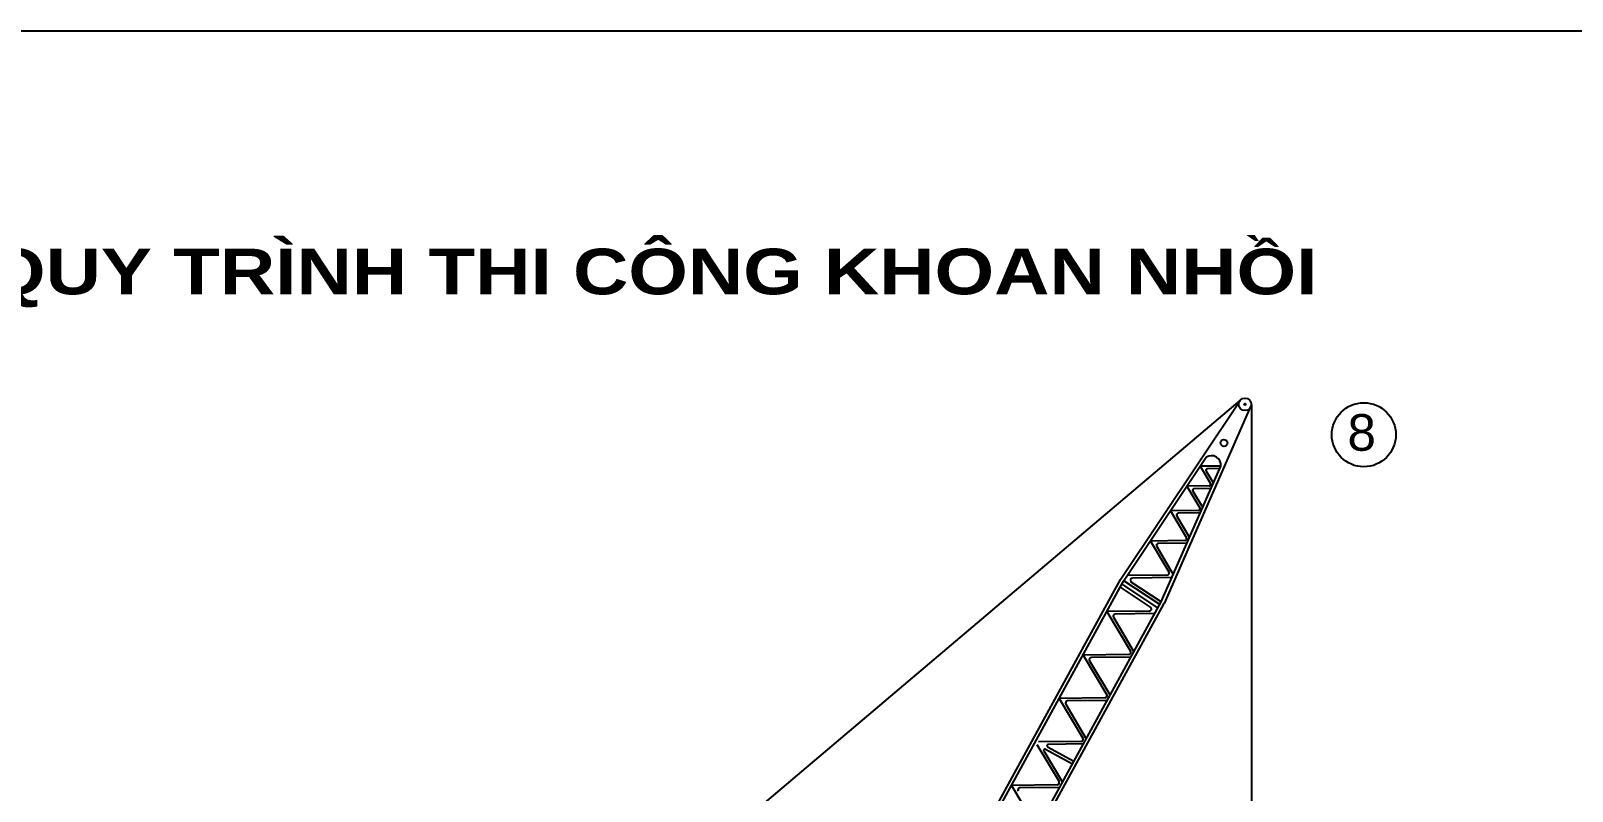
# Model space of a CAD drawing. Header units: millimetres. Extents: x -346728 to 1320345, y -537202 to -385966.
# Drawn here: x 738524 to 772271, y -422120 to -405471 of the extents above; entities that cross this region are included whole.
import ezdxf

# ---------------------------------------------------------------- set-up
doc = ezdxf.new("R2010")
doc.units = ezdxf.units.MM
doc.header["$LTSCALE"] = 100
for name, color, linetype in [('2', 2, 'Continuous'), ('9', 9, 'Continuous'), ('DUONG-BAO', 2, 'Continuous')]:
    doc.layers.add(name, color=color, linetype=linetype)
doc.layers.add('CHU', color=8, linetype='Continuous', lineweight=25)
doc.styles.add('T1', font='VHARIAL.TTF')
doc.styles.add('tieu de', font='VHARIALB.TTF', dxfattribs={"width": 1.2})

# ---------------------------------------------------------------- blocks, each defined once
blk = doc.blocks.new('LVL-KHUNGTEN')
blk.add_lwpolyline([(61073, 41093), (119124, 41093), (119124, 62), (61073, 62)], close=True)
at = {"layer": 'DEFPOINTS'}
blk.add_line((61073, 41093), (119124, 41093), dxfattribs=at)

msp = doc.modelspace()

# ---------------------------------------------------------------- linework, layer by layer
at = {"layer": '9'}
msp.add_line((765258.3, -426316.7, -881.1), (765258.3, -413658.4, -881.1), dxfattribs=at)
msp.add_circle((767709.4, -414316, -881.1), 700.9, dxfattribs=at)
at = {"layer": 'DUONG-BAO', "color": 3}
msp.add_line((754025.6, -422854.5, -881.1), (764999.1, -413566.6, -881.1), dxfattribs=at)
at = {"layer": 'DUONG-BAO'}
for p, q in [((762384, -417483.1, -881.1), (764999.1, -413566.6, -881.1)), ((763341.5, -418008, -881.1), (765236.8, -413696.9, -881.1)), ((758305.6, -424921.8, -881.1), (762380.6, -417488.7, -881.1)), ((759263.7, -425447, -881.1), (763338.6, -418013.9, -881.1))]:
    msp.add_line(p, q, dxfattribs=at)
at = {"layer": 'DUONG-BAO', "color": 7}
for p, q in [((762446.6, -417524.9, -881.1), (764260.1, -414809, -881.1)), ((763272.5, -417977.7, -881.1), (764581.3, -415000.8, -881.1)), ((758371.7, -424958, -881.1), (762446.6, -417524.9, -881.1)), ((763037.8, -418089.9, -881.1), (762378.3, -417649.6, -881.1)), ((763200.9, -418108.3, -881.1), (762420.1, -417586.9, -881.1)), ((763240.7, -418035.7, -881.1), (762455.6, -417511.5, -881.1)), ((763272.5, -417977.7, -881.1), (762618.7, -417541.1, -881.1)), ((759197.6, -425410.8, -881.1), (763272.5, -417977.7, -881.1)), ((763164.5, -418174.5, -881.1), (763164.2, -418174.4, -881.1)), ((760783.7, -421149, -881.1), (761360.6, -421465.3, -881.1)), ((760740.9, -421200.7, -881.1), (761328.9, -421523.1, -881.1))]:
    msp.add_line(p, q, dxfattribs=at)
at = {"layer": 'DUONG-BAO', "color": 7, "elevation": -881.1}
for points in [[(764581.3, -415000.8), (764128.1, -415006.2), (764352.8, -415385)], [(764556.3, -415057.6), (764285.4, -415060.8)], [(764256.6, -415112), (764415, -415379)], [(764324.1, -415436.2), (763837.5, -415442), (764118.4, -415915.5)], [(763966, -415547.8), (764181.3, -415910.7)], [(764365.2, -415492.2), (763994.8, -415496.6)], [(764394.5, -415435.4), (764382.8, -415435.5)], [(764382.8, -415435.5), (764387, -415442.6)], [(764086.5, -415972.4), (763476.7, -415979.6), (763826.5, -416569.3)], [(763612.7, -416098.1), (763891.9, -416568.8)], [(764129.5, -416028.4), (763648.7, -416034.1)], [(764151.7, -415971.6), (764153.3, -415974.3)], [(764154.5, -415971.6), (764151.7, -415971.6)], [(763790.6, -416633.3), (763037.6, -416642.2), (763438.7, -417318.3)], [(763173.6, -416760.7), (763537.7, -417374.5)], [(763839, -416689.2), (763209.5, -416696.7)], [(763398.7, -417389.4), (762530.2, -417399.7)], [(763506.9, -417444.6), (762644.3, -417454.9)], [(763012.2, -418176.2), (762085.8, -418187.1), (762601.3, -419056.1)], [(762225.9, -418312.6), (762674.5, -419068.6)], [(763133.5, -418231.2), (762265.9, -418241.5)], [(763164.7, -418174.3), (763164.2, -418174.4)], [(762561.3, -419127.2), (761564, -419139), (762079.5, -420007.9)], [(761704.1, -419264.5), (762152.6, -420020.5)], [(762611.7, -419183.1), (761744.1, -419193.4)], [(762039.5, -420079), (761042.1, -420090.9), (761557.6, -420959.8)], [(762089.9, -420135), (761222.2, -420145.2)], [(761182.3, -420216.4), (761630.8, -420972.4)], [(760552.9, -421097.7), (761035.8, -421911.7)], [(761517.7, -421030.9), (760588.4, -421041.9)], [(761568.1, -421086.8), (760797, -421096)], [(760703, -421239.9), (761109, -421924.2)], [(760995.9, -421982.8), (759998.5, -421994.6), (760514, -422863.5)], [(761046.2, -422038.7), (760178.6, -422049)]]:
    msp.add_lwpolyline(points, dxfattribs=at)
at = {"layer": 'DUONG-BAO'}
for radius in [136.8, 18.1]:
    msp.add_circle((765109.3, -413648.3, -881.1), radius, dxfattribs=at)
at = {"layer": 'DUONG-BAO', "color": 7}
msp.add_circle((764646.1, -414494.3, -881.1), 75.1, dxfattribs=at)
for centre, radius, start, end in [((764285.8, -415094.7, -881.1), 33.9, 90.67892, 210.67892), ((764375.2, -414981.2, -881.1), 207.1, 354.55402, 123.75725), ((764323.7, -415402.3, -881.1), 33.9, 270.67892, 30.67892), ((763995.2, -415530.5, -881.1), 33.9, 90.67892, 210.67892), ((763649.2, -416076.5, -881.1), 42.4, 90.67892, 210.67892), ((764086, -415934.7, -881.1), 37.7, 270.67892, 30.67892), ((763790.1, -416590.9, -881.1), 42.4, 270.67892, 30.67892), ((763398.2, -417342.3, -881.1), 47.1, 270.67892, 30.67892), ((762644.8, -417501.9, -881.1), 47.1, 90.67892, 236.26793), ((763011.6, -418129.1, -881.1), 47.1, 270.67892, 56.26793), ((762266.4, -418288.6, -881.1), 47.1, 90.67892, 210.67892), ((762560.8, -419080.1, -881.1), 47.1, 270.67892, 30.67892), ((761744.6, -419240.5, -881.1), 47.1, 90.67892, 210.67892), ((761222.8, -420192.3, -881.1), 47.1, 90.67892, 210.67892), ((762039, -420032, -881.1), 47.1, 270.67892, 30.67892), ((760799.4, -421124.7, -881.1), 28.9, 94.78019, 237.16667), ((761517.1, -420983.8, -881.1), 47.1, 270.67892, 30.67892), ((760727.3, -421225.5, -881.1), 28.3, 61.26793, 209.98371), ((760179.2, -422096.1, -881.1), 47.1, 90.67892, 210.67892), ((760995.3, -421935.7, -881.1), 47.1, 270.67892, 30.67892)]:
    msp.add_arc(centre, radius, start, end, dxfattribs=at)
at = {"layer": 'DUONG-BAO'}
msp.add_arc((763210, -416739.1, -881.1), 42.4, 90.67892, 210.67892, dxfattribs=at)

# ---------------------------------------------------------------- block references
at = {"xscale": 1.216631744493498, "yscale": 1.216631744493498, "zscale": 1.216631744493498}
msp.add_blockref('LVL-KHUNGTEN', (638337.7, -455466, -881.1), dxfattribs=at)

# ---------------------------------------------------------------- texts
at = {"layer": '2', "style": 'tieu de', "width": 1.2}
msp.add_text('Quy tr×nh thi c«ng khoan nhåi', height=1000.118, dxfattribs=at).set_placement((737542.5, -411241.4, -881.1))
at = {"layer": 'CHU', "style": 'T1'}
msp.add_text('8', height=802.8, dxfattribs=at).set_placement((767350.5, -414666.3, -881.1))

doc.saveas('drawing.dxf')
